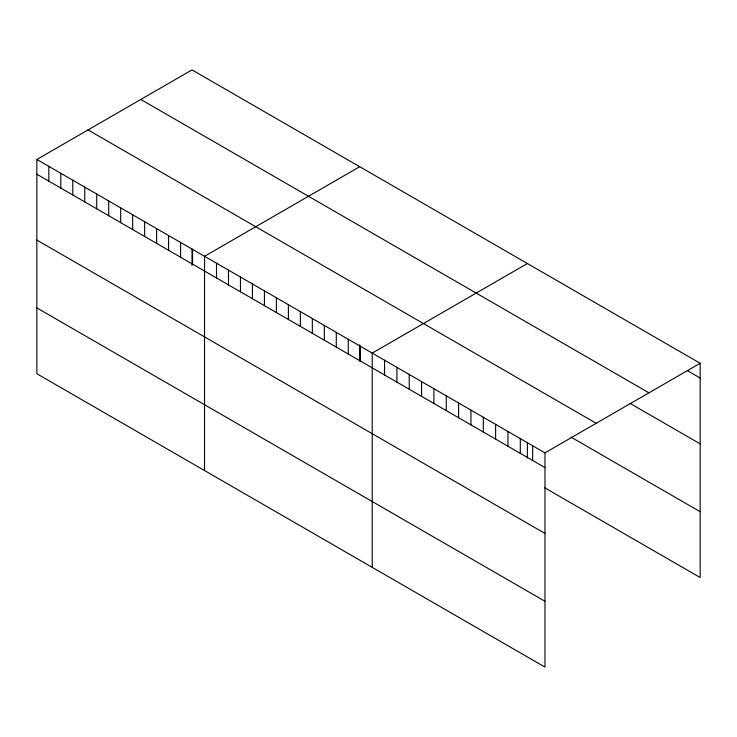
<?xml version="1.0" encoding="UTF-8"?>
<svg xmlns="http://www.w3.org/2000/svg" width="737" height="737" viewBox="0 0 737 737"><rect width="100%" height="100%" fill="white"/><g stroke="black" fill="none" stroke-linecap="round" stroke-linejoin="round"><path stroke-width="1.11" d="M36.85 159.478L544.984 452.85L544.984 667.105L36.85 373.733L36.85 159.478L192.016 69.895L700.15 363.267L700.15 577.522L544.468 487.636M359.702 166.709L204.536 256.292L204.536 470.547M527.388 263.524L372.222 353.106L372.222 567.361M544.984 452.85L700.15 363.267M687.805 370.904L700.15 378.026M140.813 99.458L648.947 392.83M629.905 403.305L700.15 443.858M88.053 129.915L596.187 423.287M571.046 437.152L700.15 511.69M36.85 174.236L544.984 467.608M36.85 240.069L544.984 533.441M36.85 307.9L544.984 601.272M532.648 445.728L532.648 460.487M527.388 442.661L527.388 458.027M520.304 438.598L520.304 453.356M507.968 431.477L507.968 446.235M495.623 424.355L495.623 439.114M483.288 417.225L483.288 431.983M470.943 410.104L470.943 424.862M458.598 402.973L458.598 417.732M446.263 395.852L446.263 410.61M433.918 388.731L433.918 403.489M421.582 381.6L421.582 396.359M409.238 374.479L409.238 389.237M396.902 367.358L396.902 382.116M384.557 360.227L384.557 374.986M360.246 346.187L360.246 360.946M359.702 344.75L359.702 361.213M348.26 339.278L348.26 354.036M336.284 332.359L336.284 347.118M324.308 325.441L324.308 340.199M312.331 318.531L312.331 333.29M300.355 311.613L300.355 326.371M288.379 304.694L288.379 319.453M276.403 297.785L276.403 312.543M264.426 290.866L264.426 305.625M252.441 283.957L252.441 298.715M240.465 277.038L240.465 291.797M228.488 270.12L228.488 284.878M216.512 263.21L216.512 277.969M192.56 249.373L192.56 264.132M192.016 249.042L192.016 265.495M180.583 242.464L180.583 257.222M168.598 235.545L168.598 250.304M156.622 228.636L156.622 243.394M144.645 221.717L144.645 236.476M132.669 214.799L132.669 229.557M120.693 207.889L120.693 222.648M108.717 200.971L108.717 215.729M96.74 194.052L96.74 208.811M84.764 187.143L84.764 201.901M72.779 180.224L72.779 194.983M60.803 173.315L60.803 188.073M48.826 166.396L48.826 181.155"/></g></svg>
